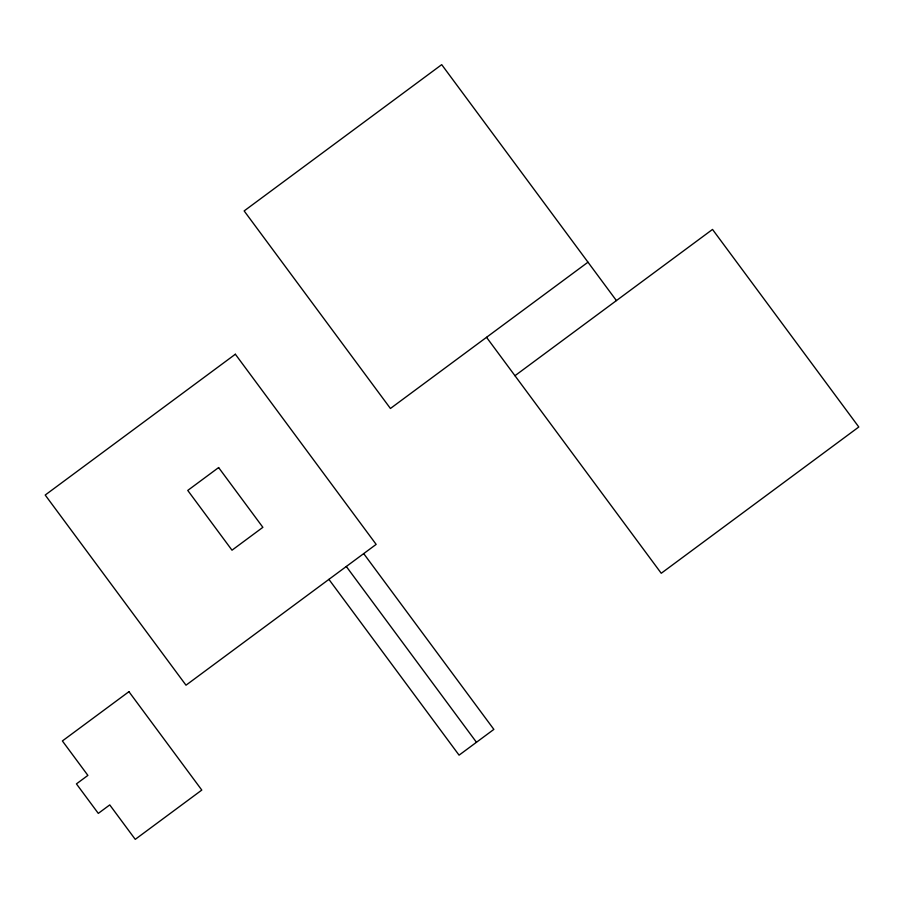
<?xml version="1.0" encoding="UTF-8"?>
<svg xmlns="http://www.w3.org/2000/svg" width="904" height="904" viewBox="0 0 904 904"><rect width="100%" height="100%" fill="white"/><g stroke="black" fill="none" stroke-linecap="round" stroke-linejoin="round"><path stroke-width="1.36" d="M587.984 262.194L390.426 408.484L244.148 210.926L441.706 64.647L616.415 300.591M514.964 375.714L712.521 229.435L858.8 426.993L661.242 573.272L486.533 337.316M363.702 553.61L493.866 729.392L459.074 755.156L328.909 579.374M346.311 566.492L476.464 742.274M235.356 354.232L45.2 495.042L185.998 685.198L376.154 544.389L235.356 354.232M218.621 467.56L187.749 490.431L232 550.197L262.872 527.326L218.621 467.56M128.933 691.684L62.387 740.952L87.891 775.395L76.433 783.881L98.299 813.397L109.746 804.91L135.25 839.353L201.795 790.073L128.933 691.684"/></g></svg>
